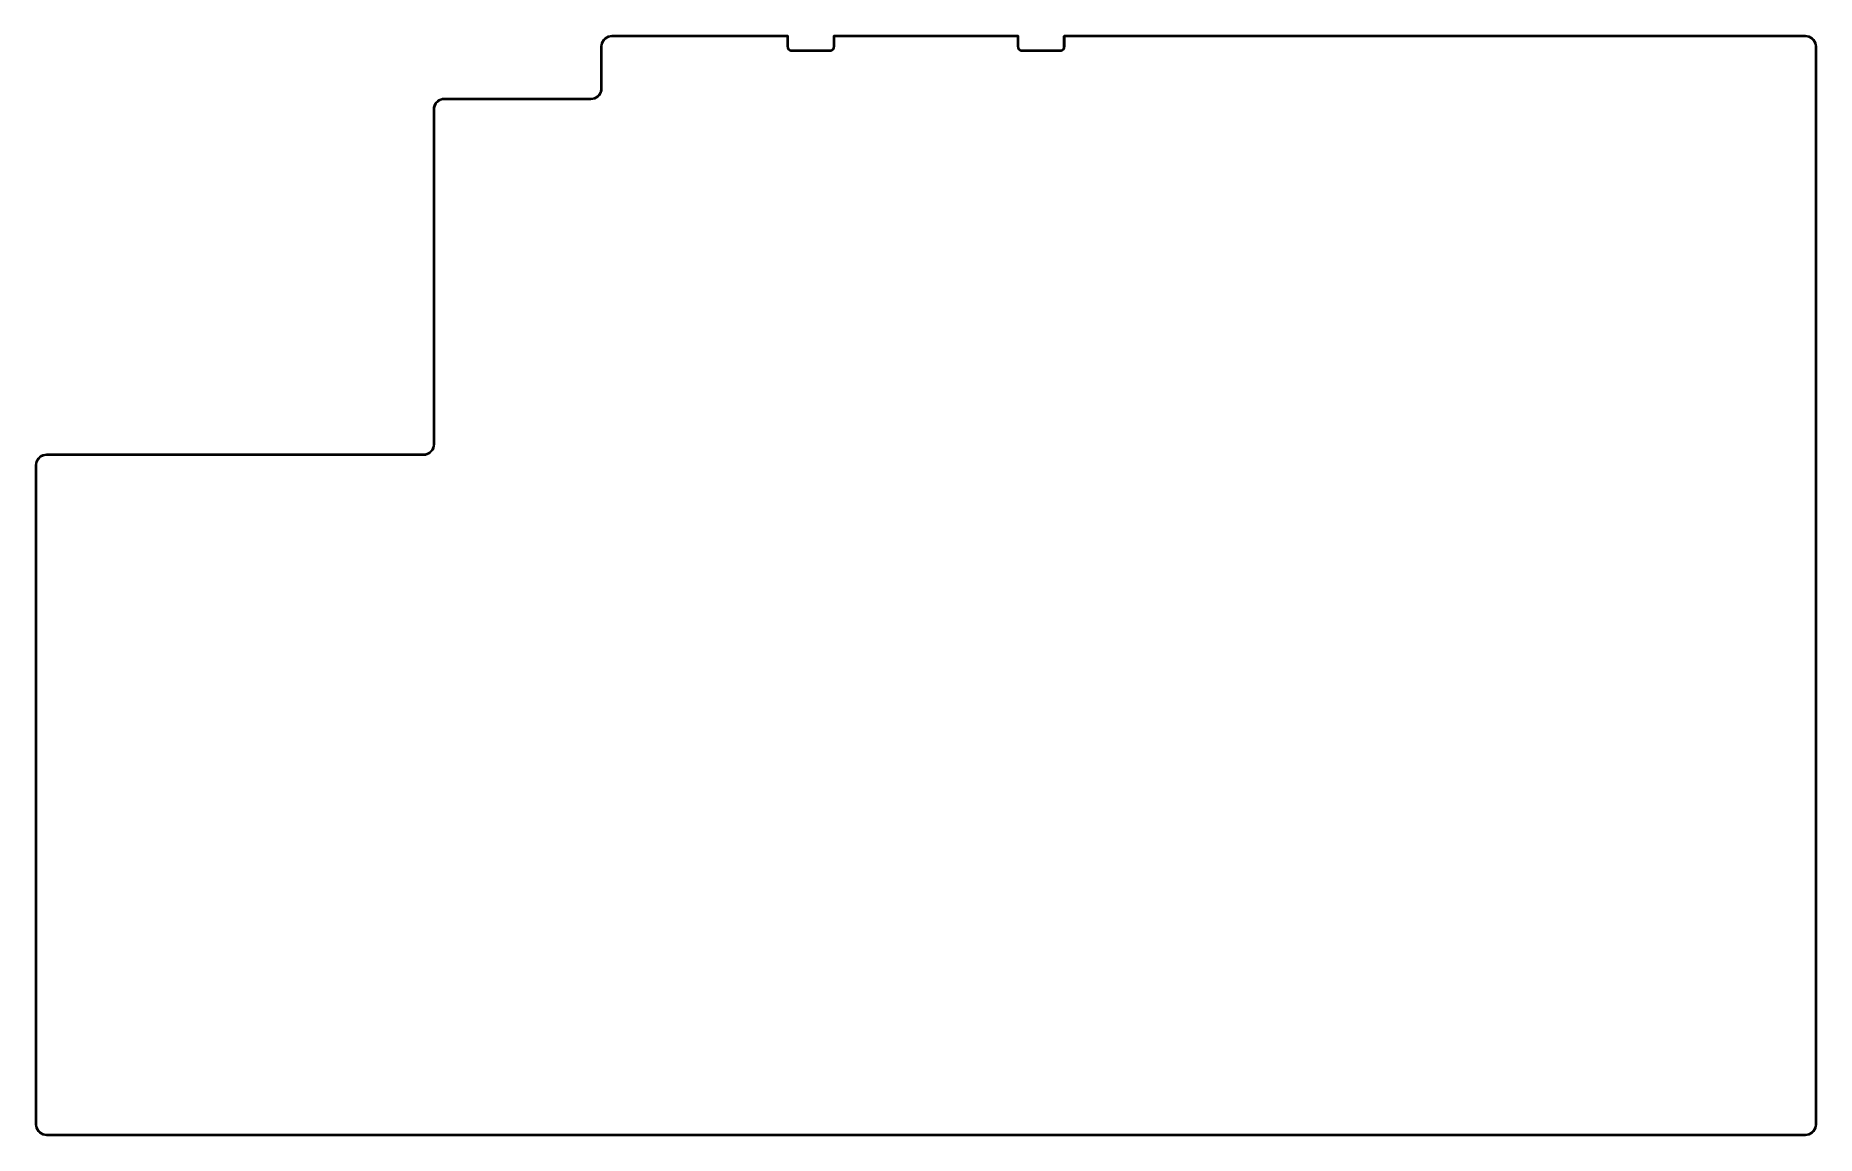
# Model space of a CAD drawing. Extents: x 0.79 to 7.48, y -4.92 to -0.79.
import ezdxf

# ---------------------------------------------------------------- set-up
doc = ezdxf.new("R2010")
doc.units = 0
doc.header["$MEASUREMENT"] = 0
doc.layers.add('BLACK', color=7, linetype='CONTINUOUS')

msp = doc.modelspace()

# ---------------------------------------------------------------- linework, layer by layer
at = {"layer": 'BLACK', "linetype": 'CONTINUOUS'}
for p, q in [((2.91696, -0.806102), (2.92109, -0.8002)), ((2.92109, -0.8002), (2.92618, -0.795104)), ((2.92621, -0.800224), (2.922, -0.805237)), ((2.92618, -0.795104), (2.93209, -0.790971)), ((2.93122, -0.796017), (2.92621, -0.800224)), ((2.93689, -0.792745), (2.93122, -0.796017)), ((2.93209, -0.790971), (2.93862, -0.787926)), ((2.94304, -0.790506), (2.93689, -0.792745)), ((2.93862, -0.787926), (2.94558, -0.786061)), ((2.94948, -0.78937), (2.94304, -0.790506)), ((2.94558, -0.786061), (2.95276, -0.785433)), ((2.95276, -0.78937), (2.94948, -0.78937)), ((2.95276, -0.785433), (3.61417, -0.785433)), ((3.6122, -0.78937), (2.95276, -0.78937)), ((3.6122, -0.826772), (3.6122, -0.78937)), ((3.61417, -0.785433), (3.61557, -0.78601)), ((3.61557, -0.78601), (3.61614, -0.787402)), ((3.61614, -0.787402), (3.61614, -0.826772)), ((3.78543, -0.787402), (3.78601, -0.78601)), ((3.78543, -0.826772), (3.78543, -0.787402)), ((3.78601, -0.78601), (3.7874, -0.785433)), ((3.7874, -0.785433), (4.48031, -0.785433)), ((4.47835, -0.78937), (3.78937, -0.78937)), ((3.78937, -0.78937), (3.78937, -0.826772)), ((4.47835, -0.826772), (4.47835, -0.78937)), ((4.48031, -0.785433), (4.48171, -0.78601)), ((4.48171, -0.78601), (4.48228, -0.787402)), ((4.48228, -0.787402), (4.48228, -0.826772)), ((4.65157, -0.787402), (4.65215, -0.78601)), ((4.65157, -0.826772), (4.65157, -0.787402)), ((4.65215, -0.78601), (4.65354, -0.785433)), ((4.65354, -0.785433), (7.44094, -0.785433)), ((7.44094, -0.78937), (4.65551, -0.78937)), ((4.65551, -0.78937), (4.65551, -0.826772)), ((7.44094, -0.785433), (7.44812, -0.786061)), ((7.44422, -0.78937), (7.44094, -0.78937)), ((7.45066, -0.790506), (7.44422, -0.78937)), ((7.44812, -0.786061), (7.45508, -0.787926)), ((7.45681, -0.792745), (7.45066, -0.790506)), ((7.45508, -0.787926), (7.46161, -0.790971)), ((7.46248, -0.796017), (7.45681, -0.792745)), ((7.46161, -0.790971), (7.46752, -0.795104)), ((7.46749, -0.800224), (7.46248, -0.796017)), ((7.4717, -0.805237), (7.46749, -0.800224)), ((7.46752, -0.795104), (7.47261, -0.8002)), ((7.47261, -0.8002), (7.47675, -0.806102)), ((2.91142, -0.826772), (2.91205, -0.819593)), ((2.91142, -0.984252), (2.91142, -0.826772)), ((2.91142, -0.826772), (2.91142, -0.826772)), ((2.91205, -0.819593), (2.91391, -0.812633)), ((2.91391, -0.812633), (2.91696, -0.806102)), ((2.91649, -0.817054), (2.91535, -0.823499)), ((2.91535, -0.823499), (2.91535, -0.826772)), ((2.91535, -0.826772), (2.91535, -0.984252)), ((2.91873, -0.810905), (2.91649, -0.817054)), ((2.922, -0.805237), (2.91873, -0.810905)), ((3.61281, -0.831357), (3.6122, -0.826772)), ((3.61458, -0.83563), (3.61281, -0.831357)), ((3.61739, -0.839299), (3.61458, -0.83563)), ((3.61614, -0.826772), (3.61614, -0.828586)), ((3.61614, -0.828586), (3.61708, -0.83209)), ((3.61708, -0.83209), (3.61889, -0.835232)), ((3.62106, -0.842115), (3.61739, -0.839299)), ((3.61889, -0.835232), (3.62146, -0.837798)), ((3.62534, -0.843885), (3.62106, -0.842115)), ((3.62146, -0.837798), (3.6246, -0.839612)), ((3.6246, -0.839612), (3.62811, -0.840551)), ((3.62992, -0.844488), (3.62534, -0.843885)), ((3.62811, -0.840551), (3.62992, -0.840551)), ((3.62992, -0.840551), (3.77165, -0.840551)), ((3.77165, -0.844488), (3.62992, -0.844488)), ((3.77165, -0.840551), (3.77347, -0.840551)), ((3.77624, -0.843885), (3.77165, -0.844488)), ((3.77347, -0.840551), (3.77697, -0.839612)), ((3.78051, -0.842115), (3.77624, -0.843885)), ((3.77697, -0.839612), (3.78011, -0.837798)), ((3.78011, -0.837798), (3.78268, -0.835232)), ((3.78418, -0.839299), (3.78051, -0.842115)), ((3.78268, -0.835232), (3.78449, -0.83209)), ((3.787, -0.83563), (3.78418, -0.839299)), ((3.78449, -0.83209), (3.78543, -0.828586)), ((3.78543, -0.828586), (3.78543, -0.826772)), ((3.78877, -0.831357), (3.787, -0.83563)), ((3.78937, -0.826772), (3.78877, -0.831357)), ((4.47895, -0.831357), (4.47835, -0.826772)), ((4.48072, -0.83563), (4.47895, -0.831357)), ((4.48354, -0.839299), (4.48072, -0.83563)), ((4.48228, -0.826772), (4.48228, -0.828586)), ((4.48228, -0.828586), (4.48322, -0.83209)), ((4.48322, -0.83209), (4.48504, -0.835232)), ((4.4872, -0.842115), (4.48354, -0.839299)), ((4.48504, -0.835232), (4.4876, -0.837798)), ((4.49148, -0.843885), (4.4872, -0.842115)), ((4.4876, -0.837798), (4.49074, -0.839612)), ((4.49074, -0.839612), (4.49425, -0.840551)), ((4.49606, -0.844488), (4.49148, -0.843885)), ((4.49425, -0.840551), (4.49606, -0.840551)), ((4.49606, -0.840551), (4.6378, -0.840551)), ((4.63779, -0.844488), (4.49606, -0.844488)), ((4.6378, -0.844488), (4.63779, -0.844488)), ((4.6378, -0.840551), (4.63961, -0.840551)), ((4.64238, -0.843885), (4.6378, -0.844488)), ((4.6378, -0.844488), (4.6378, -0.844488)), ((4.6378, -0.844488), (4.6378, -0.844488)), ((4.6378, -0.844488), (4.6378, -0.844488)), ((4.63961, -0.840551), (4.64311, -0.839612)), ((4.64665, -0.842115), (4.64238, -0.843885)), ((4.64311, -0.839612), (4.64626, -0.837798)), ((4.64626, -0.837798), (4.64882, -0.835233)), ((4.65032, -0.839299), (4.64665, -0.842115)), ((4.64882, -0.835233), (4.65064, -0.83209)), ((4.65314, -0.83563), (4.65032, -0.839299)), ((4.65064, -0.83209), (4.65157, -0.828586)), ((4.65157, -0.828586), (4.65157, -0.826772)), ((4.65491, -0.831357), (4.65314, -0.83563)), ((4.65551, -0.826772), (4.65491, -0.831357)), ((7.47497, -0.810905), (7.4717, -0.805237)), ((7.47721, -0.817054), (7.47497, -0.810905)), ((7.47675, -0.806102), (7.47979, -0.812633)), ((7.47835, -0.823499), (7.47721, -0.817054)), ((7.47835, -0.826772), (7.47835, -0.823499)), ((7.47835, -4.88189), (7.47835, -0.826772)), ((7.47979, -0.812633), (7.48166, -0.819593)), ((7.48166, -0.819593), (7.48228, -0.826772)), ((7.48228, -0.826772), (7.48228, -0.826772)), ((7.48228, -0.826772), (7.48228, -4.88189)), ((2.90477, -1.00579), (2.90804, -1.00012)), ((2.90804, -1.00012), (2.91028, -0.993969)), ((2.91286, -0.998391), (2.90982, -1.00492)), ((2.91028, -0.993969), (2.91142, -0.987524)), ((2.91142, -0.987524), (2.91142, -0.984252)), ((2.91473, -0.99143), (2.91286, -0.998391)), ((2.91535, -0.984252), (2.91473, -0.99143)), ((2.2815, -1.06299), (2.28212, -1.05581)), ((2.2815, -2.32283), (2.2815, -1.06299)), ((2.2815, -1.06299), (2.2815, -1.06299)), ((2.28212, -1.05581), (2.28399, -1.04885)), ((2.28399, -1.04885), (2.28703, -1.04232)), ((2.28657, -1.05327), (2.28543, -1.05972)), ((2.28543, -1.05972), (2.28543, -1.06299)), ((2.28543, -1.06299), (2.28543, -2.32283)), ((2.28881, -1.04713), (2.28657, -1.05327)), ((2.28703, -1.04232), (2.29117, -1.03642)), ((2.29208, -1.04146), (2.28881, -1.04713)), ((2.29117, -1.03642), (2.29626, -1.03132)), ((2.29629, -1.03644), (2.29208, -1.04146)), ((2.29626, -1.03132), (2.30217, -1.02719)), ((2.3013, -1.03224), (2.29629, -1.03644)), ((2.30697, -1.02897), (2.3013, -1.03224)), ((2.30217, -1.02719), (2.3087, -1.02415)), ((2.31312, -1.02673), (2.30697, -1.02897)), ((2.3087, -1.02415), (2.31566, -1.02228)), ((2.31956, -1.02559), (2.31312, -1.02673)), ((2.31566, -1.02228), (2.32283, -1.02165)), ((2.32283, -1.02559), (2.31956, -1.02559)), ((2.32283, -1.02165), (2.87402, -1.02165)), ((2.87402, -1.02559), (2.32283, -1.02559)), ((2.87402, -1.02165), (2.87729, -1.02165)), ((2.88119, -1.02496), (2.87402, -1.02559)), ((2.87729, -1.02165), (2.88373, -1.02052)), ((2.88815, -1.0231), (2.88119, -1.02496)), ((2.88373, -1.02052), (2.88988, -1.01828)), ((2.89469, -1.02005), (2.88815, -1.0231)), ((2.88988, -1.01828), (2.89555, -1.01501)), ((2.90059, -1.01592), (2.89469, -1.02005)), ((2.89555, -1.01501), (2.90056, -1.0108)), ((2.90056, -1.0108), (2.90477, -1.00579)), ((2.90568, -1.01082), (2.90059, -1.01592)), ((2.90982, -1.00492), (2.90568, -1.01082)), ((2.27485, -2.34437), (2.27812, -2.3387)), ((2.27989, -2.3435), (2.27576, -2.34941)), ((2.27812, -2.3387), (2.28036, -2.33255)), ((2.28294, -2.33697), (2.27989, -2.3435)), ((2.28036, -2.33255), (2.2815, -2.32611)), ((2.2815, -2.32611), (2.2815, -2.32283)), ((2.28481, -2.33001), (2.28294, -2.33697)), ((2.28543, -2.32283), (2.28481, -2.33001)), ((0.785433, -2.40157), (0.786061, -2.3944)), ((0.785433, -4.88189), (0.785433, -2.40157)), ((0.786061, -2.3944), (0.787926, -2.38744)), ((0.787926, -2.38744), (0.790971, -2.38091)), ((0.790506, -2.39186), (0.78937, -2.3983)), ((0.78937, -2.3983), (0.78937, -2.40157)), ((0.78937, -2.40157), (0.78937, -4.88189)), ((0.792745, -2.38571), (0.790506, -2.39186)), ((0.790971, -2.38091), (0.795104, -2.375)), ((0.796017, -2.38004), (0.792745, -2.38571)), ((0.795104, -2.375), (0.8002, -2.36991)), ((0.800224, -2.37503), (0.796017, -2.38004)), ((0.8002, -2.36991), (0.806102, -2.36577)), ((0.805237, -2.37082), (0.800224, -2.37503)), ((0.810905, -2.36755), (0.805237, -2.37082)), ((0.806102, -2.36577), (0.812633, -2.36273)), ((0.817054, -2.36531), (0.810905, -2.36755)), ((0.812633, -2.36273), (0.819593, -2.36086)), ((0.823499, -2.36417), (0.817054, -2.36531)), ((0.819593, -2.36086), (0.826772, -2.36024)), ((0.826772, -2.36417), (0.823499, -2.36417)), ((0.826772, -2.36024), (2.24409, -2.36024)), ((2.24409, -2.36417), (0.826772, -2.36417)), ((2.24409, -2.36024), (2.24737, -2.36024)), ((2.25127, -2.36355), (2.24409, -2.36417)), ((2.24737, -2.36024), (2.25381, -2.3591)), ((2.25823, -2.36168), (2.25127, -2.36355)), ((2.25381, -2.3591), (2.25996, -2.35686)), ((2.26476, -2.35863), (2.25823, -2.36168)), ((2.25996, -2.35686), (2.26563, -2.35359)), ((2.27067, -2.3545), (2.26476, -2.35863)), ((2.26563, -2.35359), (2.27064, -2.34938)), ((2.27064, -2.34938), (2.27485, -2.34437)), ((2.27576, -2.34941), (2.27067, -2.3545)), ((0.786061, -4.88907), (0.785433, -4.88189)), ((0.78937, -4.88189), (0.78937, -4.88516)), ((0.78937, -4.88516), (0.790506, -4.89161)), ((7.47721, -4.89161), (7.47835, -4.88516)), ((7.47835, -4.88516), (7.47835, -4.88189)), ((7.48228, -4.88189), (7.48166, -4.88907)), ((7.48228, -4.88189), (7.48228, -4.88189)), ((0.787926, -4.89603), (0.786061, -4.88907)), ((0.790971, -4.90256), (0.787926, -4.89603)), ((0.790506, -4.89161), (0.792745, -4.89776)), ((0.795104, -4.90846), (0.790971, -4.90256)), ((0.792745, -4.89776), (0.796017, -4.90342)), ((0.8002, -4.91356), (0.795104, -4.90846)), ((0.796017, -4.90342), (0.800224, -4.90844)), ((0.806102, -4.91769), (0.8002, -4.91356)), ((0.800224, -4.90844), (0.805237, -4.91264)), ((0.805237, -4.91264), (0.810905, -4.91592)), ((0.812633, -4.92074), (0.806102, -4.91769)), ((0.810905, -4.91592), (0.817054, -4.91815)), ((0.819593, -4.9226), (0.812633, -4.92074)), ((0.817054, -4.91815), (0.823499, -4.91929)), ((0.826772, -4.92323), (0.819593, -4.9226)), ((0.823499, -4.91929), (0.826772, -4.91929)), ((0.826772, -4.91929), (7.44094, -4.91929)), ((7.44094, -4.92323), (0.826772, -4.92323)), ((7.44094, -4.91929), (7.44422, -4.91929)), ((7.44812, -4.9226), (7.44094, -4.92323)), ((7.44422, -4.91929), (7.45066, -4.91815)), ((7.45508, -4.92074), (7.44812, -4.9226)), ((7.45066, -4.91815), (7.45681, -4.91592)), ((7.46161, -4.91769), (7.45508, -4.92074)), ((7.45681, -4.91592), (7.46248, -4.91264)), ((7.46752, -4.91356), (7.46161, -4.91769)), ((7.46248, -4.91264), (7.46749, -4.90844)), ((7.46749, -4.90844), (7.4717, -4.90342)), ((7.47261, -4.90846), (7.46752, -4.91356)), ((7.4717, -4.90342), (7.47497, -4.89776)), ((7.47675, -4.90256), (7.47261, -4.90846)), ((7.47497, -4.89776), (7.47721, -4.89161)), ((7.47979, -4.89603), (7.47675, -4.90256)), ((7.48166, -4.88907), (7.47979, -4.89603))]:
    msp.add_line(p, q, dxfattribs=at)

doc.saveas('drawing.dxf')
